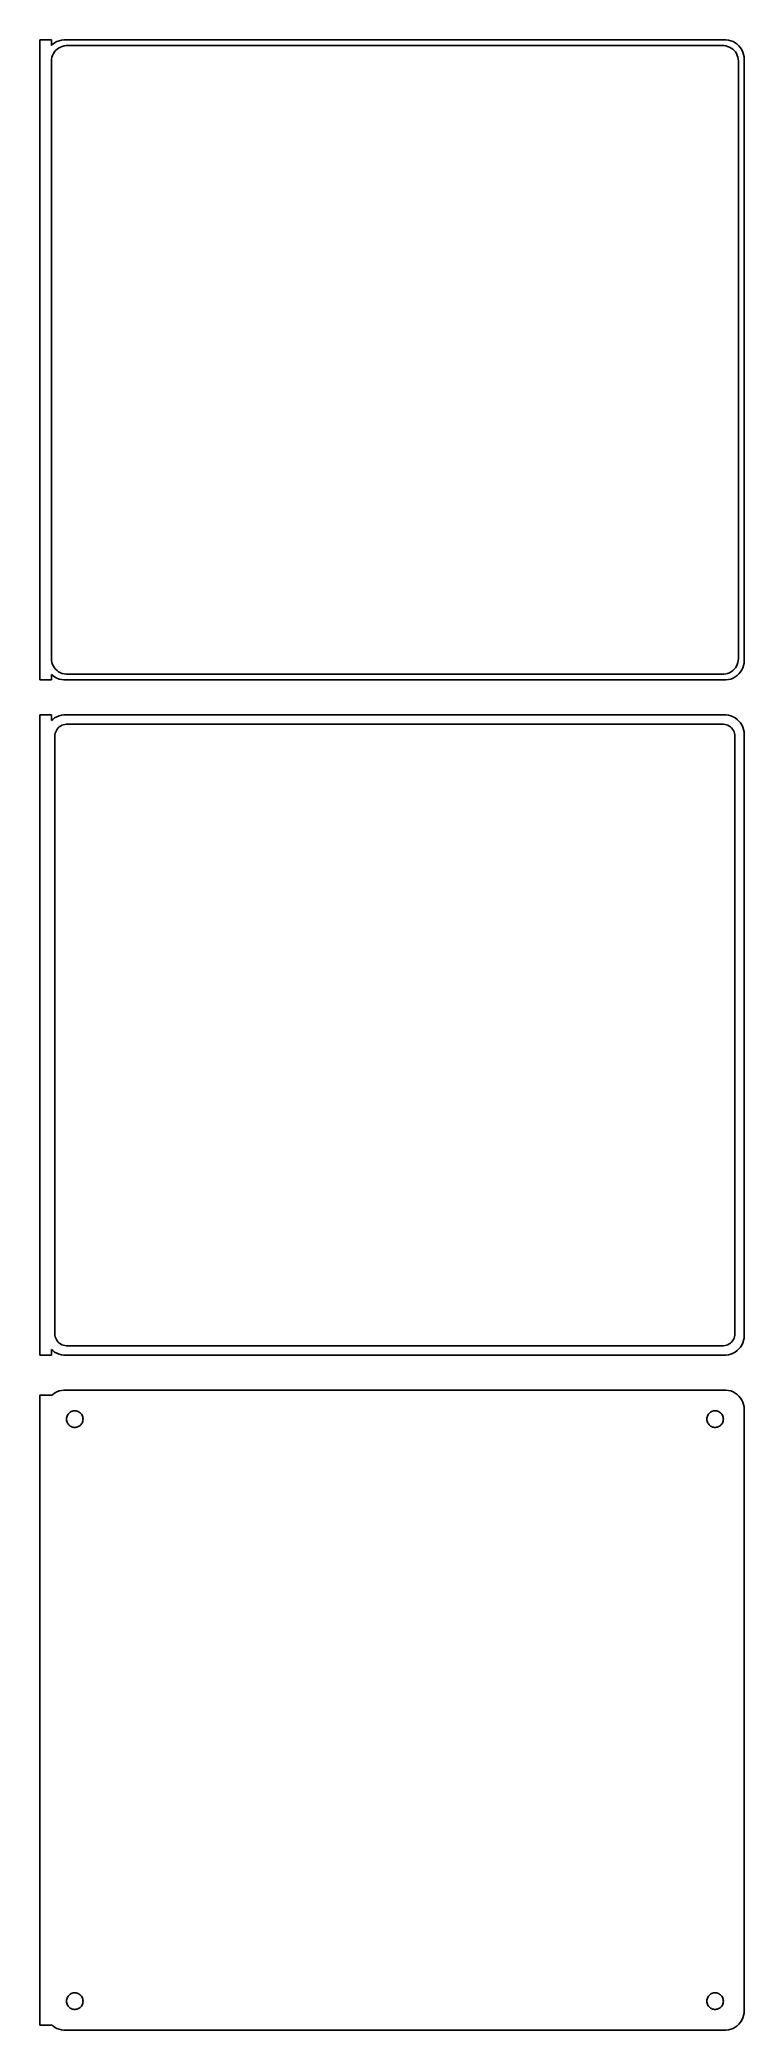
# Model space of a CAD drawing. Header units: metres. Extents: x -92 to 90, y 440 to 952.
import ezdxf

# ---------------------------------------------------------------- set-up
doc = ezdxf.new("R2010")
doc.units = ezdxf.units.M

msp = doc.modelspace()

# ---------------------------------------------------------------- linework, layer by layer
for p, q in [((-88.5, 952.49), (-91.5, 952.49)), ((-91.5, 952.49), (-91.5, 787.51)), ((-88.5, 951.059), (-88.5, 952.49)), ((-88.1871, 951.353), (-88.5, 951.059)), ((-87.6791, 951.722), (-88.1871, 951.353)), ((-88.0052, 948.927), (-87.7361, 949.351)), ((-87.7361, 949.351), (-87.4159, 949.738)), ((-87.1289, 952.024), (-87.6791, 951.722)), ((-87.4159, 949.738), (-87.0497, 950.082)), ((-86.5451, 952.255), (-87.1289, 952.024)), ((-87.0497, 950.082), (-86.6433, 950.377)), ((-86.6433, 950.377), (-86.2031, 950.619)), ((-85.9369, 952.411), (-86.5451, 952.255)), ((-86.2031, 950.619), (-85.7361, 950.804)), ((-85.3139, 952.49), (-85.9369, 952.411)), ((-85.7361, 950.804), (-85.2495, 950.929)), ((85.3139, 952.49), (-85.3139, 952.49)), ((-85.2495, 950.929), (-84.7512, 950.992)), ((-84.7512, 950.992), (84.7512, 950.992)), ((84.7512, 950.992), (85.2495, 950.929)), ((85.2495, 950.929), (85.7361, 950.804)), ((85.9369, 952.411), (85.3139, 952.49)), ((85.7361, 950.804), (86.2031, 950.619)), ((86.5451, 952.255), (85.9369, 952.411)), ((86.2031, 950.619), (86.6433, 950.377)), ((87.1289, 952.024), (86.5451, 952.255)), ((86.6433, 950.377), (87.0497, 950.082)), ((87.0497, 950.082), (87.4159, 949.738)), ((87.6791, 951.722), (87.1289, 952.024)), ((87.4159, 949.738), (87.7361, 949.351)), ((88.1871, 951.353), (87.6791, 951.722)), ((87.7361, 949.351), (88.0052, 948.927)), ((88.6448, 950.923), (88.1871, 951.353)), ((89.0451, 950.439), (88.6448, 950.923)), ((89.3815, 949.909), (89.0451, 950.439)), ((89.6489, 949.341), (89.3815, 949.909)), ((89.8429, 948.743), (89.6489, 949.341)), ((-88.5, 947), (-88.4685, 947.501)), ((-88.5, 793), (-88.5, 947)), ((-88.4685, 947.501), (-88.3743, 947.995)), ((-88.3743, 947.995), (-88.2191, 948.472)), ((-88.2191, 948.472), (-88.0052, 948.927)), ((88.0052, 948.927), (88.2191, 948.472)), ((88.2191, 948.472), (88.3743, 947.995)), ((88.3743, 947.995), (88.4685, 947.501)), ((88.4685, 947.501), (88.5, 947)), ((88.5, 947), (88.5, 793)), ((89.9606, 948.127), (89.8429, 948.743)), ((90, 947.5), (89.9606, 948.127)), ((90, 792.5), (90, 947.5)), ((-88.4685, 792.499), (-88.5, 793)), ((-88.3743, 792.005), (-88.4685, 792.499)), ((-88.2191, 791.528), (-88.3743, 792.005)), ((-88.0052, 791.073), (-88.2191, 791.528)), ((-87.7361, 790.649), (-88.0052, 791.073)), ((-87.4159, 790.262), (-87.7361, 790.649)), ((-87.0497, 789.918), (-87.4159, 790.262)), ((87.4159, 790.262), (87.0497, 789.918)), ((87.7361, 790.649), (87.4159, 790.262)), ((88.0052, 791.073), (87.7361, 790.649)), ((88.2191, 791.528), (88.0052, 791.073)), ((88.3743, 792.005), (88.2191, 791.528)), ((88.4685, 792.499), (88.3743, 792.005)), ((88.5, 793), (88.4685, 792.499)), ((89.0451, 789.561), (89.3815, 790.091)), ((89.3815, 790.091), (89.6489, 790.659)), ((89.6489, 790.659), (89.8429, 791.257)), ((89.8429, 791.257), (89.9606, 791.873)), ((89.9606, 791.873), (90, 792.5)), ((-91.5, 787.51), (-88.5, 787.51)), ((-88.5, 788.941), (-88.1871, 788.647)), ((-88.5, 787.51), (-88.5, 788.941)), ((-88.1871, 788.647), (-87.6791, 788.278)), ((-87.6791, 788.278), (-87.1289, 787.976)), ((-87.1289, 787.976), (-86.5451, 787.745)), ((-86.6433, 789.623), (-87.0497, 789.918)), ((-86.2031, 789.381), (-86.6433, 789.623)), ((-86.5451, 787.745), (-85.9369, 787.589)), ((-85.7361, 789.196), (-86.2031, 789.381)), ((-85.9369, 787.589), (-85.3139, 787.51)), ((-85.2495, 789.071), (-85.7361, 789.196)), ((-85.3139, 787.51), (85.3139, 787.51)), ((-84.7512, 789.008), (-85.2495, 789.071)), ((84.7512, 789.008), (-84.7512, 789.008)), ((85.2495, 789.071), (84.7512, 789.008)), ((85.7361, 789.196), (85.2495, 789.071)), ((85.3139, 787.51), (85.9369, 787.589)), ((86.2031, 789.381), (85.7361, 789.196)), ((85.9369, 787.589), (86.5451, 787.745)), ((86.6433, 789.623), (86.2031, 789.381)), ((86.5451, 787.745), (87.1289, 787.976)), ((87.0497, 789.918), (86.6433, 789.623)), ((87.1289, 787.976), (87.6791, 788.278)), ((87.6791, 788.278), (88.1871, 788.647)), ((88.1871, 788.647), (88.6448, 789.077)), ((88.6448, 789.077), (89.0451, 789.561)), ((-88.5, 778.479), (-91.5, 778.479)), ((-91.5, 778.479), (-91.5, 613.521)), ((-88.5, 777.059), (-88.5, 778.479)), ((-88.1871, 777.353), (-88.5, 777.059)), ((-87.6791, 777.722), (-88.1871, 777.353)), ((-87.1289, 778.024), (-87.6791, 777.722)), ((-87.2279, 774.5), (-87.0184, 774.83)), ((-86.5451, 778.255), (-87.1289, 778.024)), ((-87.0184, 774.83), (-86.7692, 775.131)), ((-86.7692, 775.131), (-86.4843, 775.399)), ((-85.9369, 778.411), (-86.5451, 778.255)), ((-86.4843, 775.399), (-86.168, 775.628)), ((-86.168, 775.628), (-85.8254, 775.817)), ((-85.3139, 778.49), (-85.9369, 778.411)), ((-85.8254, 775.817), (-85.4619, 775.961)), ((-85.4619, 775.961), (-85.0833, 776.058)), ((85.3139, 778.49), (-85.3139, 778.49)), ((-85.0833, 776.058), (-84.6955, 776.107)), ((-84.6955, 776.107), (84.6955, 776.107)), ((84.6955, 776.107), (85.0833, 776.058)), ((85.0833, 776.058), (85.4619, 775.961)), ((85.9369, 778.411), (85.3139, 778.49)), ((85.4619, 775.961), (85.8254, 775.817)), ((85.8254, 775.817), (86.168, 775.628)), ((86.5451, 778.255), (85.9369, 778.411)), ((86.168, 775.628), (86.4843, 775.399)), ((86.4843, 775.399), (86.7692, 775.131)), ((87.1289, 778.024), (86.5451, 778.255)), ((86.7692, 775.131), (87.0184, 774.83)), ((87.0184, 774.83), (87.2279, 774.5)), ((87.6791, 777.722), (87.1289, 778.024)), ((88.1871, 777.353), (87.6791, 777.722)), ((88.6448, 776.923), (88.1871, 777.353)), ((89.0451, 776.439), (88.6448, 776.923)), ((89.3815, 775.909), (89.0451, 776.439)), ((89.6489, 775.341), (89.3815, 775.909)), ((89.8429, 774.743), (89.6489, 775.341)), ((89.9606, 774.127), (89.8429, 774.743)), ((-87.6129, 773), (-87.5884, 773.39)), ((-87.6129, 619), (-87.6129, 773)), ((-87.5884, 773.39), (-87.5151, 773.774)), ((-87.5151, 773.774), (-87.3943, 774.146)), ((-87.3943, 774.146), (-87.2279, 774.5)), ((87.2279, 774.5), (87.3943, 774.146)), ((87.3943, 774.146), (87.5151, 773.774)), ((87.5151, 773.774), (87.5884, 773.39)), ((87.5884, 773.39), (87.6129, 773)), ((87.6129, 773), (87.6129, 619)), ((90, 773.5), (89.9606, 774.127)), ((90, 618.5), (90, 773.5)), ((-87.5884, 618.61), (-87.6129, 619)), ((-87.5151, 618.226), (-87.5884, 618.61)), ((-87.3943, 617.854), (-87.5151, 618.226)), ((-87.2279, 617.5), (-87.3943, 617.854)), ((-87.0184, 617.17), (-87.2279, 617.5)), ((-86.7692, 616.869), (-87.0184, 617.17)), ((-86.4843, 616.601), (-86.7692, 616.869)), ((-86.168, 616.372), (-86.4843, 616.601)), ((-85.8254, 616.183), (-86.168, 616.372)), ((-85.4619, 616.039), (-85.8254, 616.183)), ((-85.0833, 615.942), (-85.4619, 616.039)), ((-84.6955, 615.893), (-85.0833, 615.942)), ((84.6955, 615.893), (-84.6955, 615.893)), ((85.0833, 615.942), (84.6955, 615.893)), ((85.4619, 616.039), (85.0833, 615.942)), ((85.8254, 616.183), (85.4619, 616.039)), ((86.168, 616.372), (85.8254, 616.183)), ((86.4843, 616.601), (86.168, 616.372)), ((86.7692, 616.869), (86.4843, 616.601)), ((87.0184, 617.17), (86.7692, 616.869)), ((87.2279, 617.5), (87.0184, 617.17)), ((87.3943, 617.854), (87.2279, 617.5)), ((87.5151, 618.226), (87.3943, 617.854)), ((87.5884, 618.61), (87.5151, 618.226)), ((87.6129, 619), (87.5884, 618.61)), ((89.0451, 615.561), (89.3815, 616.091)), ((89.3815, 616.091), (89.6489, 616.659)), ((89.6489, 616.659), (89.8429, 617.257)), ((89.8429, 617.257), (89.9606, 617.873)), ((89.9606, 617.873), (90, 618.5)), ((-91.5, 613.521), (-88.5, 613.521)), ((-88.5, 613.521), (-88.5, 614.941)), ((-88.5, 614.941), (-88.1871, 614.647)), ((-88.1871, 614.647), (-87.6791, 614.278)), ((-87.6791, 614.278), (-87.1289, 613.976)), ((-87.1289, 613.976), (-86.5451, 613.745)), ((-86.5451, 613.745), (-85.9369, 613.589)), ((-85.9369, 613.589), (-85.3139, 613.51)), ((-85.3139, 613.51), (85.3139, 613.51)), ((85.3139, 613.51), (85.9369, 613.589)), ((85.9369, 613.589), (86.5451, 613.745)), ((86.5451, 613.745), (87.1289, 613.976)), ((87.1289, 613.976), (87.6791, 614.278)), ((87.6791, 614.278), (88.1871, 614.647)), ((88.1871, 614.647), (88.6448, 615.077)), ((88.6448, 615.077), (89.0451, 615.561)), ((-88.5, 603.153), (-91.5, 603.153)), ((-91.5, 603.153), (-91.5, 440.847)), ((-88.1871, 603.353), (-88.5, 603.059)), ((-88.5, 603.059), (-88.5, 603.153)), ((-87.6791, 603.722), (-88.1871, 603.353)), ((-87.1289, 604.024), (-87.6791, 603.722)), ((-86.5451, 604.255), (-87.1289, 604.024)), ((-85.9369, 604.411), (-86.5451, 604.255)), ((-85.3139, 604.49), (-85.9369, 604.411)), ((85.3139, 604.49), (-85.3139, 604.49)), ((85.9369, 604.411), (85.3139, 604.49)), ((86.5451, 604.255), (85.9369, 604.411)), ((87.1289, 604.024), (86.5451, 604.255)), ((87.6791, 603.722), (87.1289, 604.024)), ((88.1871, 603.353), (87.6791, 603.722)), ((88.6448, 602.923), (88.1871, 603.353)), ((89.0451, 602.439), (88.6448, 602.923)), ((89.3815, 601.909), (89.0451, 602.439)), ((89.6489, 601.341), (89.3815, 601.909)), ((89.8429, 600.743), (89.6489, 601.341)), ((89.9606, 600.127), (89.8429, 600.743)), ((-84.6353, 597), (-84.6185, 597.268)), ((-84.6185, 596.732), (-84.6353, 597)), ((-84.6185, 597.268), (-84.5682, 597.531)), ((-84.5682, 596.469), (-84.6185, 596.732)), ((-84.5682, 597.531), (-84.4853, 597.786)), ((-84.4853, 596.214), (-84.5682, 596.469)), ((-84.4853, 597.786), (-84.3712, 598.029)), ((-84.3712, 595.971), (-84.4853, 596.214)), ((-84.3712, 598.029), (-84.2275, 598.255)), ((-84.2275, 595.745), (-84.3712, 595.971)), ((-84.2275, 598.255), (-84.0566, 598.462)), ((-84.0566, 595.538), (-84.2275, 595.745)), ((-84.0566, 598.462), (-83.8611, 598.645)), ((-83.8611, 595.355), (-84.0566, 595.538)), ((-83.8611, 598.645), (-83.6441, 598.803)), ((-83.6441, 595.197), (-83.8611, 595.355)), ((-83.6441, 598.803), (-83.4092, 598.932)), ((-83.4092, 595.068), (-83.6441, 595.197)), ((-83.4092, 598.932), (-83.1598, 599.031)), ((-83.1598, 594.969), (-83.4092, 595.068)), ((-83.1598, 599.031), (-82.9001, 599.097)), ((-82.9001, 599.097), (-82.6341, 599.131)), ((-82.6341, 599.131), (-82.3659, 599.131)), ((-82.3659, 599.131), (-82.0999, 599.097)), ((-82.0999, 599.097), (-81.8401, 599.031)), ((-81.8401, 599.031), (-81.5908, 598.932)), ((-81.5908, 595.068), (-81.8401, 594.969)), ((-81.5908, 598.932), (-81.3559, 598.803)), ((-81.3559, 595.197), (-81.5908, 595.068)), ((-81.3559, 598.803), (-81.1389, 598.645)), ((-81.1389, 595.355), (-81.3559, 595.197)), ((-81.1389, 598.645), (-80.9434, 598.462)), ((-80.9434, 595.538), (-81.1389, 595.355)), ((-80.9434, 598.462), (-80.7725, 598.255)), ((-80.7725, 595.745), (-80.9434, 595.538)), ((-80.7725, 598.255), (-80.6288, 598.029)), ((-80.6288, 595.971), (-80.7725, 595.745)), ((-80.6288, 598.029), (-80.5146, 597.786)), ((-80.5146, 596.214), (-80.6288, 595.971)), ((-80.5146, 597.786), (-80.4318, 597.531)), ((-80.4318, 596.469), (-80.5146, 596.214)), ((-80.4318, 597.531), (-80.3815, 597.268)), ((-80.3815, 596.732), (-80.4318, 596.469)), ((-80.3815, 597.268), (-80.3647, 597)), ((-80.3647, 597), (-80.3815, 596.732)), ((80.3647, 597), (80.3815, 597.268)), ((80.3815, 596.732), (80.3647, 597)), ((80.3815, 597.268), (80.4318, 597.531)), ((80.4318, 596.469), (80.3815, 596.732)), ((80.4318, 597.531), (80.5146, 597.786)), ((80.5146, 596.214), (80.4318, 596.469)), ((80.5146, 597.786), (80.6288, 598.029)), ((80.6288, 595.971), (80.5146, 596.214)), ((80.6288, 598.029), (80.7725, 598.255)), ((80.7725, 595.745), (80.6288, 595.971)), ((80.7725, 598.255), (80.9434, 598.462)), ((80.9434, 595.538), (80.7725, 595.745)), ((80.9434, 598.462), (81.1389, 598.645)), ((81.1389, 595.355), (80.9434, 595.538)), ((81.1389, 598.645), (81.3559, 598.803)), ((81.3559, 595.197), (81.1389, 595.355)), ((81.3559, 598.803), (81.5908, 598.932)), ((81.5908, 595.068), (81.3559, 595.197)), ((81.5908, 598.932), (81.8401, 599.031)), ((81.8401, 594.969), (81.5908, 595.068)), ((81.8401, 599.031), (82.0999, 599.097)), ((82.0999, 599.097), (82.3659, 599.131)), ((82.3659, 599.131), (82.6341, 599.131)), ((82.6341, 599.131), (82.9001, 599.097)), ((82.9001, 599.097), (83.1598, 599.031)), ((83.1598, 599.031), (83.4092, 598.932)), ((83.4092, 595.068), (83.1598, 594.969)), ((83.4092, 598.932), (83.6441, 598.803)), ((83.6441, 595.197), (83.4092, 595.068)), ((83.6441, 598.803), (83.8611, 598.645)), ((83.8611, 595.355), (83.6441, 595.197)), ((83.8611, 598.645), (84.0566, 598.462)), ((84.0566, 595.538), (83.8611, 595.355)), ((84.0566, 598.462), (84.2275, 598.255)), ((84.2275, 595.745), (84.0566, 595.538)), ((84.2275, 598.255), (84.3712, 598.029)), ((84.3712, 595.971), (84.2275, 595.745)), ((84.3712, 598.029), (84.4853, 597.786)), ((84.4853, 596.214), (84.3712, 595.971)), ((84.4853, 597.786), (84.5682, 597.531)), ((84.5682, 596.469), (84.4853, 596.214)), ((84.5682, 597.531), (84.6185, 597.268)), ((84.6185, 596.732), (84.5682, 596.469)), ((84.6185, 597.268), (84.6353, 597)), ((84.6353, 597), (84.6185, 596.732)), ((90, 599.5), (89.9606, 600.127)), ((90, 444.5), (90, 599.5)), ((-82.9001, 594.903), (-83.1598, 594.969)), ((-82.6341, 594.869), (-82.9001, 594.903)), ((-82.3659, 594.869), (-82.6341, 594.869)), ((-82.0999, 594.903), (-82.3659, 594.869)), ((-81.8401, 594.969), (-82.0999, 594.903)), ((82.0999, 594.903), (81.8401, 594.969)), ((82.3659, 594.869), (82.0999, 594.903)), ((82.6341, 594.869), (82.3659, 594.869)), ((82.9001, 594.903), (82.6341, 594.869)), ((83.1598, 594.969), (82.9001, 594.903)), ((-84.6353, 447), (-84.6185, 447.268)), ((-84.6185, 446.732), (-84.6353, 447)), ((-84.6185, 447.268), (-84.5682, 447.531)), ((-84.5682, 446.469), (-84.6185, 446.732)), ((-84.5682, 447.531), (-84.4853, 447.786)), ((-84.4853, 446.214), (-84.5682, 446.469)), ((-84.4853, 447.786), (-84.3712, 448.029)), ((-84.3712, 448.029), (-84.2275, 448.255)), ((-84.2275, 448.255), (-84.0566, 448.462)), ((-84.0566, 448.462), (-83.8611, 448.645)), ((-83.8611, 448.645), (-83.6441, 448.803)), ((-83.6441, 448.803), (-83.4092, 448.932)), ((-83.4092, 448.932), (-83.1598, 449.031)), ((-83.1598, 449.031), (-82.9001, 449.097)), ((-82.9001, 449.097), (-82.6341, 449.131)), ((-82.6341, 449.131), (-82.3659, 449.131)), ((-82.3659, 449.131), (-82.0999, 449.097)), ((-82.0999, 449.097), (-81.8401, 449.031)), ((-81.8401, 449.031), (-81.5908, 448.932)), ((-81.5908, 448.932), (-81.3559, 448.803)), ((-81.3559, 448.803), (-81.1389, 448.645)), ((-81.1389, 448.645), (-80.9434, 448.462)), ((-80.9434, 448.462), (-80.7725, 448.255)), ((-80.7725, 448.255), (-80.6288, 448.029)), ((-80.6288, 448.029), (-80.5146, 447.786)), ((-80.5146, 447.786), (-80.4318, 447.531)), ((-80.4318, 446.469), (-80.5146, 446.214)), ((-80.4318, 447.531), (-80.3815, 447.268)), ((-80.3815, 446.732), (-80.4318, 446.469)), ((-80.3815, 447.268), (-80.3647, 447)), ((-80.3647, 447), (-80.3815, 446.732)), ((80.3647, 447), (80.3815, 447.268)), ((80.3815, 446.732), (80.3647, 447)), ((80.3815, 447.268), (80.4318, 447.531)), ((80.4318, 446.469), (80.3815, 446.732)), ((80.4318, 447.531), (80.5146, 447.786)), ((80.5146, 446.214), (80.4318, 446.469)), ((80.5146, 447.786), (80.6288, 448.029)), ((80.6288, 448.029), (80.7725, 448.255)), ((80.7725, 448.255), (80.9434, 448.462)), ((80.9434, 448.462), (81.1389, 448.645)), ((81.1389, 448.645), (81.3559, 448.803)), ((81.3559, 448.803), (81.5908, 448.932)), ((81.5908, 448.932), (81.8401, 449.031)), ((81.8401, 449.031), (82.0999, 449.097)), ((82.0999, 449.097), (82.3659, 449.131)), ((82.3659, 449.131), (82.6341, 449.131)), ((82.6341, 449.131), (82.9001, 449.097)), ((82.9001, 449.097), (83.1598, 449.031)), ((83.1598, 449.031), (83.4092, 448.932)), ((83.4092, 448.932), (83.6441, 448.803)), ((83.6441, 448.803), (83.8611, 448.645)), ((83.8611, 448.645), (84.0566, 448.462)), ((84.0566, 448.462), (84.2275, 448.255)), ((84.2275, 448.255), (84.3712, 448.029)), ((84.3712, 448.029), (84.4853, 447.786)), ((84.4853, 447.786), (84.5682, 447.531)), ((84.5682, 446.469), (84.4853, 446.214)), ((84.5682, 447.531), (84.6185, 447.268)), ((84.6185, 446.732), (84.5682, 446.469)), ((84.6185, 447.268), (84.6353, 447)), ((84.6353, 447), (84.6185, 446.732)), ((-84.3712, 445.971), (-84.4853, 446.214)), ((-84.2275, 445.745), (-84.3712, 445.971)), ((-84.0566, 445.538), (-84.2275, 445.745)), ((-83.8611, 445.355), (-84.0566, 445.538)), ((-83.6441, 445.197), (-83.8611, 445.355)), ((-83.4092, 445.068), (-83.6441, 445.197)), ((-83.1598, 444.969), (-83.4092, 445.068)), ((-82.9001, 444.903), (-83.1598, 444.969)), ((-82.6341, 444.869), (-82.9001, 444.903)), ((-82.3659, 444.869), (-82.6341, 444.869)), ((-82.0999, 444.903), (-82.3659, 444.869)), ((-81.8401, 444.969), (-82.0999, 444.903)), ((-81.5908, 445.068), (-81.8401, 444.969)), ((-81.3559, 445.197), (-81.5908, 445.068)), ((-81.1389, 445.355), (-81.3559, 445.197)), ((-80.9434, 445.538), (-81.1389, 445.355)), ((-80.7725, 445.745), (-80.9434, 445.538)), ((-80.6288, 445.971), (-80.7725, 445.745)), ((-80.5146, 446.214), (-80.6288, 445.971)), ((80.6288, 445.971), (80.5146, 446.214)), ((80.7725, 445.745), (80.6288, 445.971)), ((80.9434, 445.538), (80.7725, 445.745)), ((81.1389, 445.355), (80.9434, 445.538)), ((81.3559, 445.197), (81.1389, 445.355)), ((81.5908, 445.068), (81.3559, 445.197)), ((81.8401, 444.969), (81.5908, 445.068)), ((82.0999, 444.903), (81.8401, 444.969)), ((82.3659, 444.869), (82.0999, 444.903)), ((82.6341, 444.869), (82.3659, 444.869)), ((82.9001, 444.903), (82.6341, 444.869)), ((83.1598, 444.969), (82.9001, 444.903)), ((83.4092, 445.068), (83.1598, 444.969)), ((83.6441, 445.197), (83.4092, 445.068)), ((83.8611, 445.355), (83.6441, 445.197)), ((84.0566, 445.538), (83.8611, 445.355)), ((84.2275, 445.745), (84.0566, 445.538)), ((84.3712, 445.971), (84.2275, 445.745)), ((84.4853, 446.214), (84.3712, 445.971)), ((88.6448, 441.077), (89.0451, 441.561)), ((89.0451, 441.561), (89.3815, 442.091)), ((89.3815, 442.091), (89.6489, 442.659)), ((89.6489, 442.659), (89.8429, 443.257)), ((89.8429, 443.257), (89.9606, 443.873)), ((89.9606, 443.873), (90, 444.5)), ((-91.5, 440.847), (-88.5, 440.847)), ((-88.5, 440.847), (-88.5, 440.941)), ((-88.5, 440.941), (-88.1871, 440.647)), ((-88.1871, 440.647), (-87.6791, 440.278)), ((-87.6791, 440.278), (-87.1289, 439.976)), ((-87.1289, 439.976), (-86.5451, 439.745)), ((-86.5451, 439.745), (-85.9369, 439.589)), ((-85.9369, 439.589), (-85.3139, 439.51)), ((-85.3139, 439.51), (85.3139, 439.51)), ((85.3139, 439.51), (85.9369, 439.589)), ((85.9369, 439.589), (86.5451, 439.745)), ((86.5451, 439.745), (87.1289, 439.976)), ((87.1289, 439.976), (87.6791, 440.278)), ((87.6791, 440.278), (88.1871, 440.647)), ((88.1871, 440.647), (88.6448, 441.077))]:
    msp.add_line(p, q)

doc.saveas('drawing.dxf')
